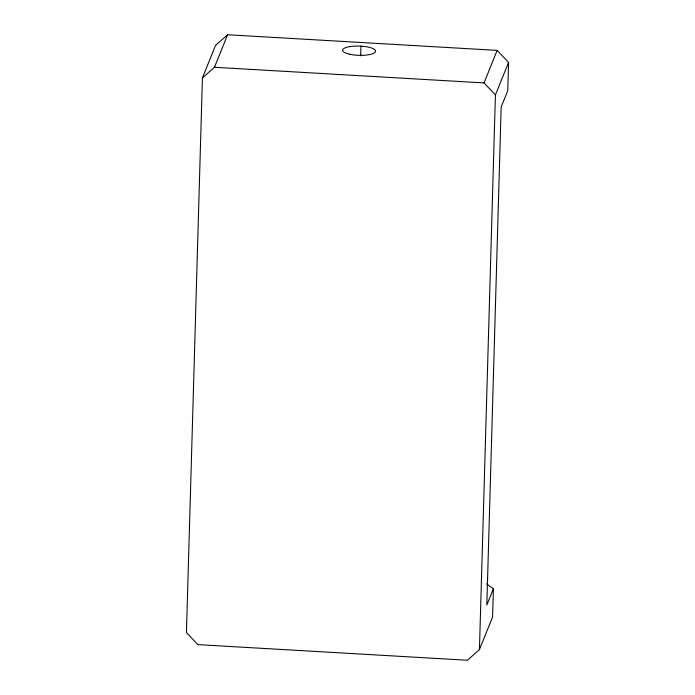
<?xml version="1.0" encoding="UTF-8"?>
<svg xmlns="http://www.w3.org/2000/svg" width="695" height="695" viewBox="0 0 695 695"><rect width="100%" height="100%" fill="white"/><g stroke="black" fill="none" stroke-linecap="round" stroke-linejoin="round"><path stroke-width="1.04" d="M493.398 588.778L486.821 605.041L501.173 106.952L507.75 90.689L508.566 62.385L497.168 50.388L227.604 34.75L215.563 45.392L202.419 77.918L186.434 632.615L197.832 644.613L467.396 660.25L479.437 649.608L492.581 617.082L493.398 588.778L486.491 583.843M360.662 55.826L360.94 46.148M479.437 649.608L495.422 94.92L508.566 62.385M202.419 77.918L214.468 67.276L227.604 34.75M495.422 94.92L484.024 82.913L497.168 50.388M214.468 67.276L484.024 82.913M349.307 54.167A16.515 4.63 1.7 0 0 375.509 51.656A16.515 4.63 1.7 0 0 352.495 46.278A16.515 4.63 1.7 0 0 349.307 54.167"/></g></svg>
